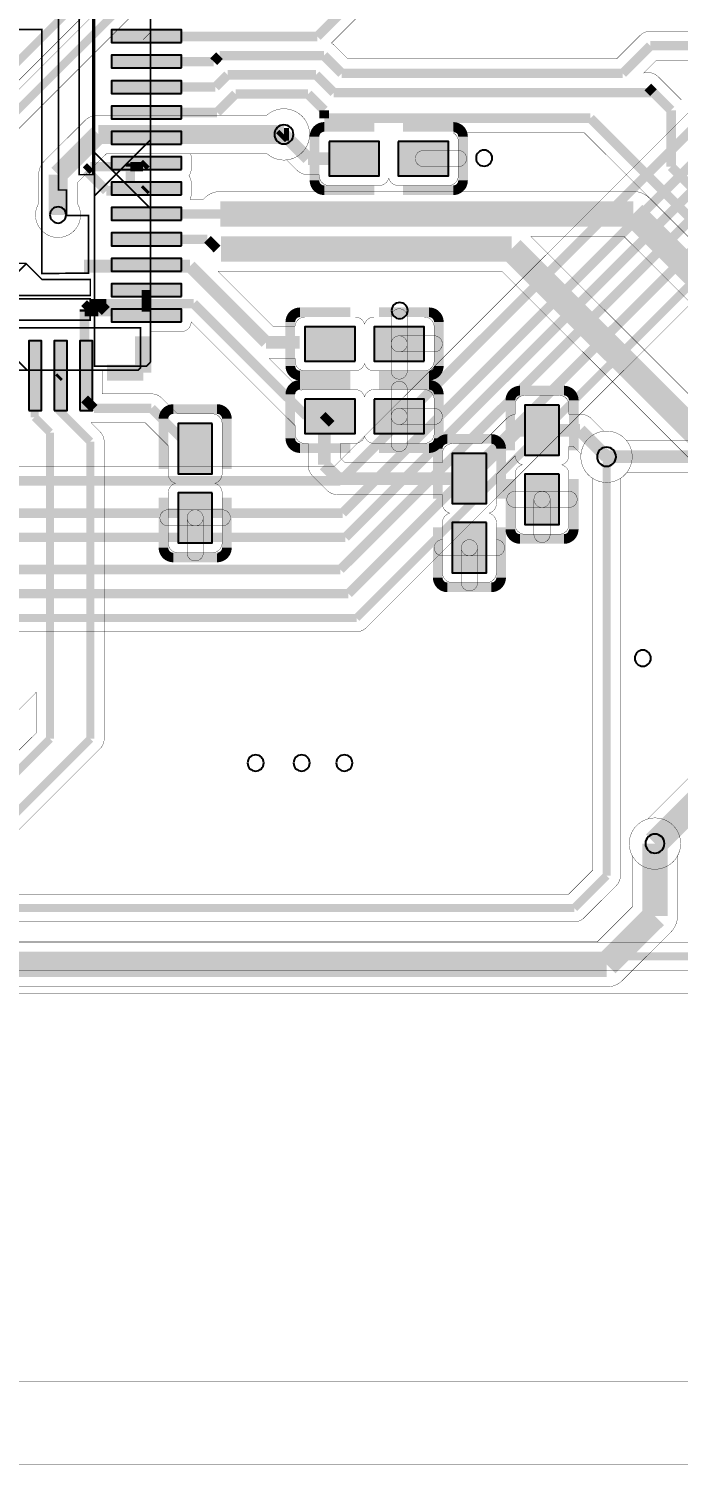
# Model space of a CAD drawing. Header units: millimetres. Extents: x -68.4 to 9.5, y -76.5 to -35.8.
# Drawn here: x -30.56 to -20.33, y -76.46 to -53.83 of the extents above; entities that cross this region are included whole.
import ezdxf

# ---------------------------------------------------------------- set-up
doc = ezdxf.new("R2010")
doc.units = ezdxf.units.MM
for name, color, linetype, true_color in [('Bottom Layer', 7, 'Continuous', 0x0000ff), ('Hole Layer', 7, 'Continuous', 0x222222), ('Top Layer', 7, 'Continuous', 0xff0000), ('Top Silkscreen Layer', 7, 'Continuous', 0xffcc00)]:
    doc.layers.add(name, color=color, linetype=linetype, true_color=true_color)

msp = doc.modelspace()

# ---------------------------------------------------------------- hatches: boundary and pattern name
at = {"layer": 'Top Layer'}
h = msp.add_hatch(dxfattribs=at)
h.set_pattern_fill('ANSI37', color=256, style=0)
h.paths.add_polyline_path([(-29.525, -52.1), (-29.525, -59.152), (-28.708, -59.152), (-28.642, -59.085), (-28.642, -52.1)])
for points in [[(-28.158, -54.053), (-28.158, -53.853), (-29.258, -53.853), (-29.258, -54.053)], [(-28.158, -54.453), (-28.158, -54.253), (-29.258, -54.253), (-29.258, -54.453)], [(-28.158, -54.853), (-28.158, -54.653), (-29.258, -54.653), (-29.258, -54.853)], [(-28.158, -55.253), (-28.158, -55.053), (-29.258, -55.053), (-29.258, -55.253)], [(-28.158, -55.653), (-28.158, -55.453), (-29.258, -55.453), (-29.258, -55.653)], [(-25.832, -55.61), (-25.832, -56.15), (-25.042, -56.15), (-25.042, -55.61)], [(-24.742, -55.61), (-24.742, -56.15), (-23.952, -56.15), (-23.952, -55.61)], [(-28.158, -56.053), (-28.158, -55.853), (-29.258, -55.853), (-29.258, -56.053)], [(-28.158, -56.453), (-28.158, -56.253), (-29.258, -56.253), (-29.258, -56.453)], [(-28.158, -56.853), (-28.158, -56.653), (-29.258, -56.653), (-29.258, -56.853)], [(-28.158, -57.253), (-28.158, -57.053), (-29.258, -57.053), (-29.258, -57.253)], [(-28.158, -57.653), (-28.158, -57.453), (-29.258, -57.453), (-29.258, -57.653)], [(-28.158, -58.053), (-28.158, -57.853), (-29.258, -57.853), (-29.258, -58.053)], [(-28.158, -58.453), (-28.158, -58.253), (-29.258, -58.253), (-29.258, -58.453)], [(-25.423, -59.071), (-25.423, -58.531), (-26.213, -58.531), (-26.213, -59.071)], [(-24.333, -59.071), (-24.333, -58.531), (-25.123, -58.531), (-25.123, -59.071)], [(-30.558, -59.853), (-30.358, -59.853), (-30.358, -58.753), (-30.558, -58.753)], [(-30.158, -59.853), (-29.958, -59.853), (-29.958, -58.753), (-30.158, -58.753)], [(-29.758, -59.853), (-29.558, -59.853), (-29.558, -58.753), (-29.758, -58.753)], [(-26.213, -59.674), (-26.213, -60.214), (-25.423, -60.214), (-25.423, -59.674)], [(-25.123, -59.674), (-25.123, -60.214), (-24.333, -60.214), (-24.333, -59.674)], [(-22.209, -59.766), (-22.749, -59.766), (-22.749, -60.556), (-22.209, -60.556)], [(-27.67, -60.057), (-28.21, -60.057), (-28.21, -60.847), (-27.67, -60.847)], [(-23.352, -60.528), (-23.892, -60.528), (-23.892, -61.318), (-23.352, -61.318)], [(-22.209, -60.856), (-22.749, -60.856), (-22.749, -61.646), (-22.209, -61.646)], [(-27.67, -61.147), (-28.21, -61.147), (-28.21, -61.937), (-27.67, -61.937)], [(-23.352, -61.618), (-23.892, -61.618), (-23.892, -62.408), (-23.352, -62.408)]]:
    msp.add_hatch(color=256, dxfattribs=at).paths.add_polyline_path(points)
h = msp.add_hatch(dxfattribs=at)
h.set_pattern_fill('ANSI37', color=256, style=0)
h.paths.add_polyline_path([(-34.671, -56.896), (-34.671, -58.039), (-29.591, -58.039), (-29.591, -57.785), (-30.353, -57.785), (-30.607, -57.531), (-33.705, -57.531), (-33.909, -57.327), (-33.909, -56.896)])
h = msp.add_hatch(dxfattribs=at)
h.set_pattern_fill('ANSI37', color=256, style=0)
h.paths.add_polyline_path([(-34.955, -58.548), (-34.955, -59.213), (-28.835, -59.213), (-28.799, -59.177), (-28.799, -58.548)])

# ---------------------------------------------------------------- linework, layer by layer
at = {"layer": 'Bottom Layer', "const_width": 0.00508}
msp.add_lwpolyline([(-68.388, -35.851), (-68.388, -76.454), (7.62, -76.454), (7.62, -35.851)], close=True, dxfattribs=at)
at = {"layer": 'Bottom Layer'}
for points, const_width in [([(-32.131, -55.753), (-28.575, -52.197)], 0.127), ([(-33.02, -57.404), (-28.194, -52.578)], 0.127), ([(-32.866, -57.558), (-28.104, -52.796)], 0.00508), ([(-25.654, -60.96), (-19.177, -54.483)], 0.15), ([(-25.62, -61.468), (-19.047, -54.894)], 0.15), ([(-25.574, -61.849), (-18.921, -55.197)], 0.15), ([(-30.099, -56.134), (-29.464, -55.499)], 0.3), ([(-29.464, -55.499), (-26.543, -55.499)], 0.3), ([(-25.654, -62.357), (-18.796, -55.499)], 0.15), ([(-25.527, -62.738), (-18.669, -55.88)], 0.15), ([(-30.099, -56.769), (-30.099, -56.134)], 0.3), ([(-25.4, -63.119), (-18.452, -56.171)], 0.127), ([(-18.415, -60.579), (-21.463, -60.579)], 0.2), ([(-21.463, -60.579), (-21.463, -67.183)], 0.127), ([(-31.115, -60.96), (-25.654, -60.96)], 0.15), ([(-33.147, -61.468), (-25.62, -61.468)], 0.15), ([(-33.401, -61.849), (-25.574, -61.849)], 0.15), ([(-33.528, -62.357), (-25.654, -62.357)], 0.15), ([(-34.163, -62.738), (-25.527, -62.738)], 0.15), ([(-34.036, -63.119), (-25.4, -63.119)], 0.127), ([(-20.701, -66.675), (-20.701, -67.818)], 0.4), ([(-21.463, -67.183), (-21.971, -67.691)], 0.127), ([(-21.971, -67.691), (-42.926, -67.691)], 0.127), ([(-20.701, -67.818), (-21.463, -68.58)], 0.4), ([(-21.463, -68.58), (-54.356, -68.58)], 0.4), ([(-1.734, -69.042), (-59.734, -69.042)], 0.00508)]:
    msp.add_lwpolyline(points, dxfattribs=dict(at, const_width=const_width))
at = {"layer": 'Bottom Layer', "const_width": 0.00508}
for points in [[(-38.064, -57.912), (-38.064, -62.339), (-38.263, -62.14), (-38.263, -56.683), (-37.551, -55.971), (-32.131, -55.971), (-32.131, -55.971, 0.198912), (-31.977, -55.907), (-31.977, -55.907), (-28.485, -52.415), (-28.339, -52.415, 0.014679), (-28.348, -52.424), (-28.348, -52.424), (-33.11, -57.186), (-37.338, -57.186), (-37.338, -57.186, 0.198912), (-37.492, -57.25), (-38, -57.758), (-38, -57.758, 0.198912), (-38.064, -57.912)], [(-30.099, -57.124, 0.414214), (-29.745, -56.769, 0.135201), (-29.795, -56.588), (-29.795, -56.26), (-29.338, -55.804), (-26.809, -55.804, 0.181578), (-26.543, -55.904, 0.414214), (-26.139, -55.499, 0.414214), (-26.543, -55.095, 0.181578), (-26.809, -55.195), (-29.464, -55.195), (-29.464, -55.195, 0.198912), (-29.679, -55.284), (-29.679, -55.284), (-30.314, -55.919), (-30.314, -55.919, 0.198912), (-30.404, -56.134), (-30.404, -56.588, 0.135201), (-30.454, -56.769, 0.414214)]]:
    msp.add_lwpolyline(points, format="xyb", close=True, dxfattribs=at)
for points in [[(-19.339, -54.321), (-25.749, -60.731), (-30.845, -60.731, 0.220102)], [(-33.946, -63.337), (-25.4, -63.337), (-25.4, -63.337, 0.198912), (-25.246, -63.273), (-25.246, -63.273), (-18.361, -56.389)], [(-18.52, -60.325), (-21.149, -60.325, 0.226314), (-21.463, -60.175, 0.414214), (-21.868, -60.579, 0.255757), (-21.681, -60.92), (-21.681, -67.093), (-22.061, -67.473), (-42.926, -67.473), (-42.926, -67.473, 0.198912), (-43.08, -67.537), (-43.08, -67.537), (-43.397, -67.854), (-53.758, -67.854)], [(-42.836, -67.909), (-21.971, -67.909), (-21.971, -67.909, 0.198912), (-21.817, -67.845), (-21.817, -67.845), (-21.309, -67.337), (-21.309, -67.337, 0.198912), (-21.245, -67.183), (-21.245, -67.183), (-21.245, -60.92, 0.080432), (-21.149, -60.834), (-18.415, -60.834)], [(-54.356, -68.935), (-21.463, -68.935), (-21.463, -68.935, 0.198912), (-21.212, -68.831), (-21.212, -68.831), (-20.45, -68.069), (-20.45, -68.069, 0.198912), (-20.346, -67.818), (-20.346, -66.87, 0.126281), (-20.296, -66.675, 0.414214), (-20.701, -66.271, 0.414214), (-21.106, -66.675, 0.126281), (-21.056, -66.87), (-21.056, -67.671), (-21.61, -68.226), (-43.152, -68.226)]]:
    msp.add_lwpolyline(points, format="xyb", dxfattribs=at)
at = {"layer": 'Hole Layer'}
for points in [[(-26.693, -55.499, 1), (-26.393, -55.499), (-26.393, -55.499, 1), (-26.693, -55.499)], [(-21.613, -60.579, 1), (-21.313, -60.579), (-21.313, -60.579, 1), (-21.613, -60.579)], [(-20.851, -66.675, 1), (-20.551, -66.675), (-20.551, -66.675, 1), (-20.851, -66.675)]]:
    msp.add_lwpolyline(points, format="xyb", dxfattribs=at)
for points in [[(-23.518, -55.873, 1), (-23.264, -55.873, 1)], [(-30.226, -56.769, 1), (-29.972, -56.769, 1)], [(-24.848, -58.276, 1), (-24.594, -58.276, 1)], [(-21.019, -63.754, 1), (-20.765, -63.754, 1)], [(-27.115, -65.405, 1), (-26.861, -65.405, 1)], [(-26.391, -65.405, 1), (-26.137, -65.405, 1)], [(-25.718, -65.405, 1), (-25.464, -65.405, 1)]]:
    msp.add_lwpolyline(points, format="xyb", close=True, dxfattribs=at)
at = {"layer": 'Top Layer'}
for points, const_width in [([(-67.691, -36.449), (-67.691, -75.156), (9.479, -75.156), (9.479, -36.449)], 0.00508), ([(-29.525, -52.1), (-29.525, -59.152), (-28.708, -59.152), (-28.642, -59.085), (-28.642, -52.1)], 0.0254), ([(-34.961, -53.038), (-29.551, -53.038), (-29.551, -56.134), (-29.768, -56.134), (-29.768, -53.261), (-34.73, -53.261), (-34.73, -58.092), (-29.594, -58.092), (-29.594, -58.427), (-34.961, -58.427)], 0.0254), ([(-34.961, -58.427), (-34.961, -53.038), (-29.551, -53.038), (-29.551, -56.134), (-29.768, -56.134), (-29.768, -53.261), (-34.73, -53.261), (-34.73, -58.092), (-29.594, -58.092), (-29.594, -58.427)], 0.0254), ([(-30.353, -57.692), (-30.353, -53.848), (-34.163, -53.848), (-34.163, -56.77), (-34.366, -56.772), (-34.366, -53.576), (-30.093, -53.576), (-30.093, -56.376), (-29.966, -56.376), (-29.966, -56.776), (-29.62, -56.776), (-29.62, -57.685)], 0.0254), ([(-29.62, -57.685), (-30.353, -57.692), (-30.353, -53.848), (-34.163, -53.848), (-34.163, -56.77), (-34.366, -56.772), (-34.366, -53.576), (-30.093, -53.576), (-30.093, -56.376), (-29.966, -56.376), (-29.966, -56.776), (-29.62, -56.776)], 0.0254), ([(-34.671, -56.896), (-34.671, -58.039), (-29.591, -58.039), (-29.591, -57.785), (-30.353, -57.785), (-30.607, -57.531), (-33.705, -57.531), (-33.909, -57.327), (-33.909, -56.896)], 0.0254), ([(-34.955, -58.548), (-34.955, -59.213), (-28.835, -59.213), (-28.799, -59.177), (-28.799, -58.548)], 0.0254)]:
    msp.add_lwpolyline(points, close=True, dxfattribs=dict(at, const_width=const_width))
for points, const_width in [([(-22.225, -50.165), (-26.017, -53.957)], 0.15), ([(-28.704, -53.957), (-28.708, -53.953)], 0.15), ([(-26.017, -53.957), (-28.704, -53.957)], 0.15), ([(-21.209, -54.538), (-20.773, -54.102)], 0.15), ([(-20.773, -54.102), (-19.685, -54.102)], 0.15), ([(-28.708, -54.353), (-27.649, -54.353)], 0.15), ([(-27.649, -54.353), (-27.556, -54.259)], 0.15), ([(-27.556, -54.259), (-25.912, -54.259)], 0.15), ([(-25.912, -54.259), (-25.632, -54.538)], 0.15), ([(-27.622, -54.753), (-27.43, -54.562)], 0.15), ([(-27.43, -54.562), (-26.037, -54.562)], 0.15), ([(-26.037, -54.562), (-25.758, -54.841)], 0.15), ([(-25.632, -54.538), (-21.209, -54.538)], 0.15), ([(-28.708, -54.753), (-27.622, -54.753)], 0.15), ([(-20.812, -54.753), (-20.724, -54.841)], 0.15), ([(-27.594, -55.153), (-27.305, -54.864)], 0.15), ([(-27.305, -54.864), (-26.162, -54.864)], 0.15), ([(-26.162, -54.864), (-25.908, -55.118)], 0.15), ([(-25.758, -54.841), (-20.724, -54.841)], 0.15), ([(-20.724, -54.841), (-20.447, -55.118)], 0.15), ([(-28.708, -55.153), (-27.594, -55.153)], 0.15), ([(-25.908, -55.118), (-25.908, -55.245)], 0.15), ([(-25.908, -55.245), (-21.717, -55.245)], 0.15), ([(-21.717, -55.245), (-19.431, -57.531)], 0.15), ([(-20.447, -55.118), (-20.447, -56.007)], 0.15), ([(-26.597, -55.553), (-26.543, -55.499)], 0.2), ([(-26.543, -55.499), (-26.464, -55.499)], 0.2), ([(-26.162, -55.88), (-26.543, -55.499)], 0.2), ([(-28.708, -55.553), (-26.597, -55.553)], 0.2), ([(-26.162, -55.88), (-25.437, -55.88)], 0.2), ([(-29.655, -56.071), (-29.591, -56.007)], 0.15), ([(-29.337, -56.388), (-29.655, -56.071)], 0.15), ([(-29.591, -56.007), (-28.962, -56.007)], 0.15), ([(-28.962, -55.953), (-28.962, -56.007)], 0.15), ([(-28.962, -56.007), (-28.962, -56.353)], 0.15), ([(-28.962, -56.007), (-28.762, -56.007)], 0.15), ([(-28.762, -56.007), (-28.708, -55.953)], 0.15), ([(-20.447, -56.007), (-19.558, -56.896)], 0.15), ([(-28.743, -56.388), (-29.337, -56.388)], 0.15), ([(-28.708, -56.353), (-28.743, -56.388)], 0.15), ([(-27.543, -56.753), (-21.041, -56.753)], 0.4), ([(-21.041, -56.753), (-19.755, -58.039)], 0.4), ([(-28.708, -56.753), (-27.543, -56.753)], 0.15), ([(-27.747, -57.153), (-28.708, -57.153)], 0.15), ([(-27.595, -57.306), (-27.747, -57.153)], 0.15), ([(-27.531, -57.306), (-22.959, -57.306)], 0.4), ([(-22.959, -57.306), (-19.685, -60.579)], 0.4), ([(-29.693, -57.576), (-28.023, -57.576)], 0.2), ([(-28.023, -57.576), (-26.823, -58.776)], 0.2), ([(-28.708, -57.953), (-28.708, -58.166)], 0.15), ([(-29.682, -58.257), (-29.591, -58.166)], 0.15), ([(-29.591, -58.166), (-29.337, -58.166)], 0.15), ([(-29.464, -58.293), (-29.337, -58.166)], 0.15), ([(-29.337, -58.166), (-28.708, -58.166)], 0.15), ([(-28.708, -58.166), (-27.965, -58.166)], 0.15), ([(-28.708, -58.293), (-28.708, -58.166)], 0.15), ([(-27.965, -58.166), (-26.187, -59.944)], 0.15), ([(-29.682, -58.293), (-29.682, -58.257)], 0.15), ([(-29.464, -58.293), (-29.682, -58.293)], 0.15), ([(-29.682, -58.293), (-29.682, -59.667)], 0.15), ([(-29.464, -58.293), (-28.708, -58.293)], 0.15), ([(-26.823, -58.776), (-26.293, -58.776)], 0.2), ([(-30.467, -59.957), (-30.467, -59.31)], 0.127), ([(-30.067, -59.31), (-30.099, -59.342)], 0.127), ([(-30.099, -59.342), (-30.099, -59.833)], 0.127), ([(-29.682, -59.667), (-29.532, -59.817)], 0.15), ([(-30.226, -60.198), (-30.467, -59.957)], 0.127), ([(-30.099, -59.833), (-29.591, -60.341)], 0.127), ([(-29.532, -59.817), (-28.628, -59.817)], 0.15), ([(-28.628, -59.817), (-27.94, -60.505)], 0.15), ([(-26.187, -59.944), (-25.818, -59.944)], 0.15), ([(-25.908, -60.034), (-25.818, -59.944)], 0.2), ([(-25.908, -60.706), (-25.908, -60.034)], 0.2), ([(-30.226, -65.024), (-30.226, -60.198)], 0.127), ([(-23.622, -60.923), (-22.86, -60.161)], 0.2), ([(-22.86, -60.161), (-22.479, -60.161)], 0.2), ([(-21.881, -60.161), (-22.479, -60.161)], 0.2), ([(-21.463, -60.579), (-21.881, -60.161)], 0.2), ([(-29.591, -60.341), (-29.591, -65.024)], 0.127), ([(-25.691, -60.923), (-25.908, -60.706)], 0.2), ([(-23.622, -60.923), (-25.691, -60.923)], 0.2), ([(-18.547, -64.521), (-20.701, -66.675)], 0.4), ([(-32.081, -66.879), (-30.226, -65.024)], 0.127), ([(-29.591, -65.024), (-31.877, -67.31)], 0.127), ([(-8.853, -68.235), (-39.788, -68.235)], 0.00508), ([(-8.763, -68.453), (-39.878, -68.453)], 0.127), ([(-39.878, -68.671), (-8.763, -68.671)], 0.00508), ([(-1.734, -69.042), (-59.734, -69.042)], 0.00508)]:
    msp.add_lwpolyline(points, dxfattribs=dict(at, const_width=const_width))
at = {"layer": 'Top Layer', "const_width": 0.00508}
for points in [[(-19.685, -53.873), (-20.773, -53.873), (-20.773, -53.873, 0.198912), (-20.935, -53.94), (-20.935, -53.94), (-21.304, -54.309), (-25.537, -54.309), (-25.749, -54.097), (-25.749, -54.097, 0.064803), (-25.796, -54.061), (-22.13, -50.395), (-18.288, -50.395)], [(-20.285, -54.956), (-20.562, -54.678), (-20.562, -54.678), (-20.65, -54.591), (-20.65, -54.591, 0.198912), (-20.812, -54.524, 0.075125), (-20.88, -54.534), (-20.678, -54.332), (-19.78, -54.332)], [(-19.608, -57.685), (-20.79, -56.502), (-20.79, -56.502, 0.198912), (-21.041, -56.399), (-21.041, -56.399), (-27.543, -56.399, 0.220102), (-27.813, -56.524), (-28.021, -56.524, 0.118999), (-28.004, -56.453), (-28.004, -56.253, 0.17783), (-28.04, -56.153, 0.17783), (-28.004, -56.053), (-28.004, -55.853, 0.074866), (-28.01, -55.808), (-26.805, -55.808, 0.177817), (-26.543, -55.904, 0.026221), (-26.501, -55.901), (-26.342, -56.06), (-26.342, -56.06, 0.198912), (-26.162, -56.135), (-26.162, -56.135), (-25.987, -56.135), (-25.987, -56.15, 0.414214), (-25.832, -56.305), (-25.042, -56.305, 0.344982), (-24.892, -56.187, 0.344982), (-24.742, -56.305), (-23.952, -56.305, 0.414214), (-23.797, -56.15), (-23.797, -55.61, 0.273682), (-23.878, -55.475), (-21.812, -55.475), (-19.602, -57.685)], [(-31.723, -67.464), (-29.437, -65.178), (-29.437, -65.178, 0.198912), (-29.373, -65.024), (-29.373, -65.024), (-29.373, -60.341), (-29.373, -60.341, 0.198912), (-29.437, -60.187), (-29.437, -60.187), (-29.583, -60.041, 0.056662), (-29.532, -60.047), (-28.723, -60.047), (-28.365, -60.405), (-28.365, -60.847, 0.344982), (-28.247, -60.997, 0.344982), (-28.365, -61.147), (-28.365, -61.937, 0.414214), (-28.21, -62.092), (-27.67, -62.092, 0.414214), (-27.516, -61.937), (-27.516, -61.147, 0.344982), (-27.633, -60.997, 0.344982), (-27.516, -60.847), (-27.516, -60.057, 0.414214), (-27.67, -59.903), (-28.21, -59.903, 0.012314), (-28.218, -59.903), (-28.466, -59.655), (-28.466, -59.655, 0.198912), (-28.628, -59.588), (-29.404, -59.588), (-29.404, -59.214), (-28.835, -59.214), (-28.835, -59.214), (-28.799, -59.177), (-28.799, -59.177), (-28.799, -59.152), (-28.708, -59.152), (-28.708, -59.152), (-28.641, -59.085), (-28.641, -59.085), (-28.641, -58.608), (-28.158, -58.608, 0.414214), (-28.004, -58.453), (-28.004, -58.453), (-26.368, -60.088), (-26.368, -60.214, 0.414214), (-26.213, -60.369), (-26.163, -60.369), (-26.163, -60.706), (-26.163, -60.706, 0.198912), (-26.088, -60.886), (-26.088, -60.886), (-25.871, -61.103), (-25.871, -61.103, 0.198912), (-25.691, -61.178), (-25.691, -61.178), (-24.047, -61.178), (-24.047, -61.318, 0.344982), (-23.929, -61.468, 0.344982), (-24.047, -61.618), (-24.047, -62.408, 0.414214), (-23.892, -62.563), (-23.352, -62.563, 0.414214), (-23.198, -62.408), (-23.198, -61.618, 0.344982), (-23.315, -61.468, 0.344982), (-23.198, -61.318), (-23.198, -60.858), (-22.903, -60.564, 0.330104), (-22.786, -60.706, 0.344982), (-22.904, -60.856), (-22.904, -61.646, 0.414214), (-22.749, -61.801), (-22.209, -61.801, 0.414214), (-22.055, -61.646), (-22.055, -60.856, 0.344982), (-22.172, -60.706, 0.344982), (-22.055, -60.556), (-22.055, -60.416), (-21.987, -60.416), (-21.865, -60.537, 0.026221), (-21.868, -60.579, 0.414214), (-21.463, -60.984, 0.414214), (-21.059, -60.579, 0.414214), (-21.463, -60.175, 0.026221), (-21.505, -60.177), (-21.701, -59.981), (-21.701, -59.981, 0.198912), (-21.881, -59.906), (-21.881, -59.906), (-22.055, -59.906), (-22.055, -59.766, 0.414214), (-22.209, -59.611), (-22.749, -59.611, 0.414214), (-22.904, -59.766), (-22.904, -59.91, 0.154585), (-23.04, -59.981), (-23.432, -60.373), (-23.892, -60.373, 0.414214), (-24.047, -60.528), (-24.047, -60.668), (-25.586, -60.668), (-25.654, -60.601), (-25.654, -60.369), (-25.423, -60.369, 0.344982), (-25.273, -60.251, 0.344982), (-25.123, -60.369), (-24.333, -60.369, 0.414214), (-24.178, -60.214), (-24.178, -59.674, 0.414214), (-24.333, -59.52), (-25.123, -59.52, 0.344982), (-25.273, -59.637, 0.344982), (-25.423, -59.52), (-26.213, -59.52, 0.102577), (-26.275, -59.532), (-26.777, -59.03), (-26.368, -59.03), (-26.368, -59.071, 0.414214), (-26.213, -59.226), (-25.423, -59.226, 0.344982), (-25.273, -59.108, 0.344982), (-25.123, -59.226), (-24.333, -59.226, 0.414214), (-24.178, -59.071), (-24.178, -58.531, 0.414214), (-24.333, -58.377), (-25.123, -58.377, 0.344982), (-25.273, -58.494, 0.344982), (-25.423, -58.377), (-26.213, -58.377, 0.395277), (-26.367, -58.521), (-26.717, -58.521), (-27.582, -57.656, 0.036245), (-27.531, -57.66), (-23.106, -57.66), (-19.936, -60.83)], [(-32.35, -66.202), (-30.476, -64.328), (-30.476, -64.328, 0.055335), (-30.444, -64.289), (-30.444, -64.934), (-32.171, -66.661)], [(-18.798, -64.27), (-20.814, -66.287, 0.333572), (-21.106, -66.675, 0.414214), (-20.701, -67.08, 0.333572), (-20.313, -66.788)]]:
    msp.add_lwpolyline(points, format="xyb", dxfattribs=at)
at = {"layer": 'Top Layer'}
for points in [[(-28.158, -54.053), (-28.158, -53.853), (-29.258, -53.853), (-29.258, -54.053)], [(-28.158, -54.453), (-28.158, -54.253), (-29.258, -54.253), (-29.258, -54.453)], [(-28.158, -54.853), (-28.158, -54.653), (-29.258, -54.653), (-29.258, -54.853)], [(-28.158, -55.253), (-28.158, -55.053), (-29.258, -55.053), (-29.258, -55.253)], [(-28.158, -55.653), (-28.158, -55.453), (-29.258, -55.453), (-29.258, -55.653)], [(-25.832, -55.61), (-25.832, -56.15), (-25.042, -56.15), (-25.042, -55.61)], [(-24.742, -55.61), (-24.742, -56.15), (-23.952, -56.15), (-23.952, -55.61)], [(-28.158, -56.053), (-28.158, -55.853), (-29.258, -55.853), (-29.258, -56.053)], [(-28.158, -56.453), (-28.158, -56.253), (-29.258, -56.253), (-29.258, -56.453)], [(-28.158, -56.853), (-28.158, -56.653), (-29.258, -56.653), (-29.258, -56.853)], [(-28.158, -57.253), (-28.158, -57.053), (-29.258, -57.053), (-29.258, -57.253)], [(-28.158, -57.653), (-28.158, -57.453), (-29.258, -57.453), (-29.258, -57.653)], [(-28.158, -58.053), (-28.158, -57.853), (-29.258, -57.853), (-29.258, -58.053)], [(-28.158, -58.453), (-28.158, -58.253), (-29.258, -58.253), (-29.258, -58.453)], [(-25.423, -59.071), (-25.423, -58.531), (-26.213, -58.531), (-26.213, -59.071)], [(-24.333, -59.071), (-24.333, -58.531), (-25.123, -58.531), (-25.123, -59.071)], [(-30.558, -59.853), (-30.358, -59.853), (-30.358, -58.753), (-30.558, -58.753)], [(-30.158, -59.853), (-29.958, -59.853), (-29.958, -58.753), (-30.158, -58.753)], [(-29.758, -59.853), (-29.558, -59.853), (-29.558, -58.753), (-29.758, -58.753)], [(-26.213, -59.674), (-26.213, -60.214), (-25.423, -60.214), (-25.423, -59.674)], [(-25.123, -59.674), (-25.123, -60.214), (-24.333, -60.214), (-24.333, -59.674)], [(-22.209, -59.766), (-22.749, -59.766), (-22.749, -60.556), (-22.209, -60.556)], [(-27.67, -60.057), (-28.21, -60.057), (-28.21, -60.847), (-27.67, -60.847)], [(-23.352, -60.528), (-23.892, -60.528), (-23.892, -61.318), (-23.352, -61.318)], [(-22.209, -60.856), (-22.749, -60.856), (-22.749, -61.646), (-22.209, -61.646)], [(-27.67, -61.147), (-28.21, -61.147), (-28.21, -61.937), (-27.67, -61.937)], [(-23.352, -61.618), (-23.892, -61.618), (-23.892, -62.408), (-23.352, -62.408)]]:
    msp.add_lwpolyline(points, close=True, dxfattribs=at)
at = {"layer": 'Top Layer', "const_width": 0.00508}
for points in [[(-24.347, -56.007, -1), (-24.347, -55.753), (-23.794, -55.753, -1), (-23.794, -56.007)], [(-16.507, -58.423), (-18.308, -60.225), (-19.538, -60.225), (-22.655, -57.108), (-21.188, -57.108), (-20.005, -58.29), (-20.005, -58.29, 0.198912), (-19.755, -58.394), (-19.755, -58.394), (-16.473, -58.394, 0.031793), (-16.507, -58.423)], [(-24.601, -58.801, -1), (-24.855, -58.801), (-24.855, -58.374, -1), (-24.601, -58.374)], [(-24.728, -58.928, -1), (-24.728, -58.674), (-24.175, -58.674, -1), (-24.175, -58.928)], [(-24.855, -58.801, -1), (-24.601, -58.801), (-24.601, -59.229, -1), (-24.855, -59.229)], [(-24.601, -59.944, -1), (-24.855, -59.944), (-24.855, -59.517, -1), (-24.601, -59.517)], [(-24.728, -60.071, -1), (-24.728, -59.817), (-24.175, -59.817, -1), (-24.175, -60.071)], [(-24.855, -59.944, -1), (-24.601, -59.944), (-24.601, -60.372, -1), (-24.855, -60.372)], [(-22.907, -61.378, -1), (-22.907, -61.124), (-22.479, -61.124, -1), (-22.479, -61.378)], [(-22.606, -61.251, -1), (-22.352, -61.251), (-22.352, -61.804, -1), (-22.606, -61.804)], [(-22.479, -61.378, -1), (-22.479, -61.124), (-22.052, -61.124, -1), (-22.052, -61.378)], [(-28.368, -61.669, -1), (-28.368, -61.415), (-27.94, -61.415, -1), (-27.94, -61.669)], [(-28.067, -61.542, -1), (-27.813, -61.542), (-27.813, -62.095, -1), (-28.067, -62.095)], [(-27.94, -61.669, -1), (-27.94, -61.415), (-27.513, -61.415, -1), (-27.513, -61.669)], [(-24.05, -62.14, -1), (-24.05, -61.886), (-23.622, -61.886, -1), (-23.622, -62.14)], [(-23.749, -62.013, -1), (-23.495, -62.013), (-23.495, -62.566, -1), (-23.749, -62.566)], [(-23.622, -62.14, -1), (-23.622, -61.886), (-23.195, -61.886, -1), (-23.195, -62.14)]]:
    msp.add_lwpolyline(points, format="xyb", close=True, dxfattribs=at)
at = {"layer": 'Top Silkscreen Layer', "const_width": 0.152}
for points in [[(-26.061, -55.534, -0.414214), (-25.908, -55.382)], [(-26.061, -55.534, -0.414214), (-25.908, -55.382)], [(-23.723, -55.534, 0.414214), (-23.876, -55.382)], [(-23.723, -55.534, 0.414214), (-23.876, -55.382)], [(-25.908, -56.379, -0.414214), (-26.061, -56.226)], [(-25.908, -56.379, -0.414214), (-26.061, -56.226)], [(-23.876, -56.379, 0.414214), (-23.723, -56.226)], [(-23.876, -56.379, 0.414214), (-23.723, -56.226)], [(-26.289, -58.303, 0.414214), (-26.442, -58.455)], [(-26.289, -58.303, 0.414214), (-26.442, -58.455)], [(-24.257, -58.303, -0.414214), (-24.104, -58.455)], [(-24.257, -58.303, -0.414214), (-24.104, -58.455)], [(-26.442, -59.147, 0.414214), (-26.289, -59.3)], [(-26.442, -59.147, 0.414214), (-26.289, -59.3)], [(-24.104, -59.147, -0.414214), (-24.257, -59.3)], [(-24.104, -59.147, -0.414214), (-24.257, -59.3)], [(-26.442, -59.598, -0.414214), (-26.289, -59.446)], [(-26.442, -59.598, -0.414214), (-26.289, -59.446)], [(-24.104, -59.598, 0.414214), (-24.257, -59.446)], [(-24.104, -59.598, 0.414214), (-24.257, -59.446)], [(-22.978, -59.69, -0.414214), (-22.825, -59.537)], [(-22.978, -59.69, -0.414214), (-22.825, -59.537)], [(-22.133, -59.537, -0.414214), (-21.98, -59.69)], [(-22.133, -59.537, -0.414214), (-21.98, -59.69)], [(-28.439, -59.981, -0.414214), (-28.286, -59.828)], [(-28.439, -59.981, -0.414214), (-28.286, -59.828)], [(-27.594, -59.828, -0.414214), (-27.441, -59.981)], [(-27.594, -59.828, -0.414214), (-27.441, -59.981)], [(-26.289, -60.443, -0.414214), (-26.442, -60.29)], [(-26.289, -60.443, -0.414214), (-26.442, -60.29)], [(-24.257, -60.443, 0.414214), (-24.104, -60.29)], [(-24.257, -60.443, 0.414214), (-24.104, -60.29)], [(-24.121, -60.452, -0.414214), (-23.968, -60.299)], [(-24.121, -60.452, -0.414214), (-23.968, -60.299)], [(-23.276, -60.299, -0.414214), (-23.123, -60.452)], [(-23.276, -60.299, -0.414214), (-23.123, -60.452)], [(-22.978, -61.722, 0.414214), (-22.825, -61.875)], [(-22.978, -61.722, 0.414214), (-22.825, -61.875)], [(-22.133, -61.875, 0.414214), (-21.98, -61.722)], [(-22.133, -61.875, 0.414214), (-21.98, -61.722)], [(-28.439, -62.014, 0.414214), (-28.286, -62.166)], [(-28.439, -62.014, 0.414214), (-28.286, -62.166)], [(-27.594, -62.166, 0.414214), (-27.441, -62.014)], [(-27.594, -62.166, 0.414214), (-27.441, -62.014)], [(-24.121, -62.484, 0.414214), (-23.968, -62.637)], [(-24.121, -62.484, 0.414214), (-23.968, -62.637)], [(-23.276, -62.637, 0.414214), (-23.123, -62.484)], [(-23.276, -62.637, 0.414214), (-23.123, -62.484)]]:
    msp.add_lwpolyline(points, format="xyb", dxfattribs=at)
at = {"layer": 'Top Silkscreen Layer'}
for points, const_width in [([(-25.908, -55.382), (-25.118, -55.382)], 0.152), ([(-25.908, -55.382), (-25.118, -55.382)], 0.152), ([(-23.876, -55.382), (-24.666, -55.382)], 0.152), ([(-23.876, -55.382), (-24.666, -55.382)], 0.152), ([(-26.061, -56.226), (-26.061, -55.534)], 0.152), ([(-26.061, -56.226), (-26.061, -55.534)], 0.152), ([(-23.723, -56.226), (-23.723, -55.534)], 0.152), ([(-23.723, -56.226), (-23.723, -55.534)], 0.152), ([(-25.118, -56.379), (-25.908, -56.379)], 0.152), ([(-25.118, -56.379), (-25.908, -56.379)], 0.152), ([(-24.666, -56.379), (-23.876, -56.379)], 0.152), ([(-24.666, -56.379), (-23.876, -56.379)], 0.152), ([(-25.499, -58.303), (-26.289, -58.303)], 0.152), ([(-25.499, -58.303), (-26.289, -58.303)], 0.152), ([(-25.047, -58.303), (-24.257, -58.303)], 0.152), ([(-25.047, -58.303), (-24.257, -58.303)], 0.152), ([(-28.758, -58.684), (-28.758, -59.253)], 0.254), ([(-28.758, -58.684), (-28.758, -59.253)], 0.254), ([(-26.442, -58.455), (-26.442, -59.147)], 0.152), ([(-26.442, -58.455), (-26.442, -59.147)], 0.152), ([(-24.104, -58.455), (-24.104, -59.147)], 0.152), ([(-24.104, -58.455), (-24.104, -59.147)], 0.152), ([(-28.758, -59.253), (-29.327, -59.253)], 0.254), ([(-28.758, -59.253), (-29.327, -59.253)], 0.254), ([(-26.289, -59.3), (-25.499, -59.3)], 0.152), ([(-26.289, -59.3), (-25.499, -59.3)], 0.152), ([(-24.257, -59.3), (-25.047, -59.3)], 0.152), ([(-24.257, -59.3), (-25.047, -59.3)], 0.152), ([(-26.289, -59.446), (-25.499, -59.446)], 0.152), ([(-26.289, -59.446), (-25.499, -59.446)], 0.152), ([(-24.257, -59.446), (-25.047, -59.446)], 0.152), ([(-24.257, -59.446), (-25.047, -59.446)], 0.152), ([(-22.825, -59.537), (-22.133, -59.537)], 0.152), ([(-22.825, -59.537), (-22.133, -59.537)], 0.152), ([(-26.442, -60.29), (-26.442, -59.598)], 0.152), ([(-26.442, -60.29), (-26.442, -59.598)], 0.152), ([(-24.104, -60.29), (-24.104, -59.598)], 0.152), ([(-24.104, -60.29), (-24.104, -59.598)], 0.152), ([(-22.978, -60.48), (-22.978, -59.69)], 0.152), ([(-22.978, -60.48), (-22.978, -59.69)], 0.152), ([(-21.98, -59.69), (-21.98, -60.48)], 0.152), ([(-21.98, -59.69), (-21.98, -60.48)], 0.152), ([(-28.439, -60.771), (-28.439, -59.981)], 0.152), ([(-28.439, -60.771), (-28.439, -59.981)], 0.152), ([(-28.286, -59.828), (-27.594, -59.828)], 0.152), ([(-28.286, -59.828), (-27.594, -59.828)], 0.152), ([(-27.441, -59.981), (-27.441, -60.771)], 0.152), ([(-27.441, -59.981), (-27.441, -60.771)], 0.152), ([(-25.499, -60.443), (-26.289, -60.443)], 0.152), ([(-25.499, -60.443), (-26.289, -60.443)], 0.152), ([(-25.047, -60.443), (-24.257, -60.443)], 0.152), ([(-25.047, -60.443), (-24.257, -60.443)], 0.152), ([(-24.121, -61.242), (-24.121, -60.452)], 0.152), ([(-24.121, -61.242), (-24.121, -60.452)], 0.152), ([(-23.968, -60.299), (-23.276, -60.299)], 0.152), ([(-23.968, -60.299), (-23.276, -60.299)], 0.152), ([(-23.123, -60.452), (-23.123, -61.242)], 0.152), ([(-23.123, -60.452), (-23.123, -61.242)], 0.152), ([(-22.978, -60.932), (-22.978, -61.722)], 0.152), ([(-22.978, -60.932), (-22.978, -61.722)], 0.152), ([(-21.98, -61.722), (-21.98, -60.932)], 0.152), ([(-21.98, -61.722), (-21.98, -60.932)], 0.152), ([(-28.439, -61.223), (-28.439, -62.014)], 0.152), ([(-28.439, -61.223), (-28.439, -62.014)], 0.152), ([(-27.441, -62.014), (-27.441, -61.223)], 0.152), ([(-27.441, -62.014), (-27.441, -61.223)], 0.152), ([(-24.121, -61.694), (-24.121, -62.484)], 0.152), ([(-24.121, -61.694), (-24.121, -62.484)], 0.152), ([(-23.123, -62.484), (-23.123, -61.694)], 0.152), ([(-23.123, -62.484), (-23.123, -61.694)], 0.152), ([(-22.825, -61.875), (-22.133, -61.875)], 0.152), ([(-22.825, -61.875), (-22.133, -61.875)], 0.152), ([(-28.286, -62.166), (-27.594, -62.166)], 0.152), ([(-28.286, -62.166), (-27.594, -62.166)], 0.152), ([(-23.968, -62.637), (-23.276, -62.637)], 0.152), ([(-23.968, -62.637), (-23.276, -62.637)], 0.152)]:
    msp.add_lwpolyline(points, dxfattribs=dict(at, const_width=const_width))

doc.saveas('drawing.dxf')
